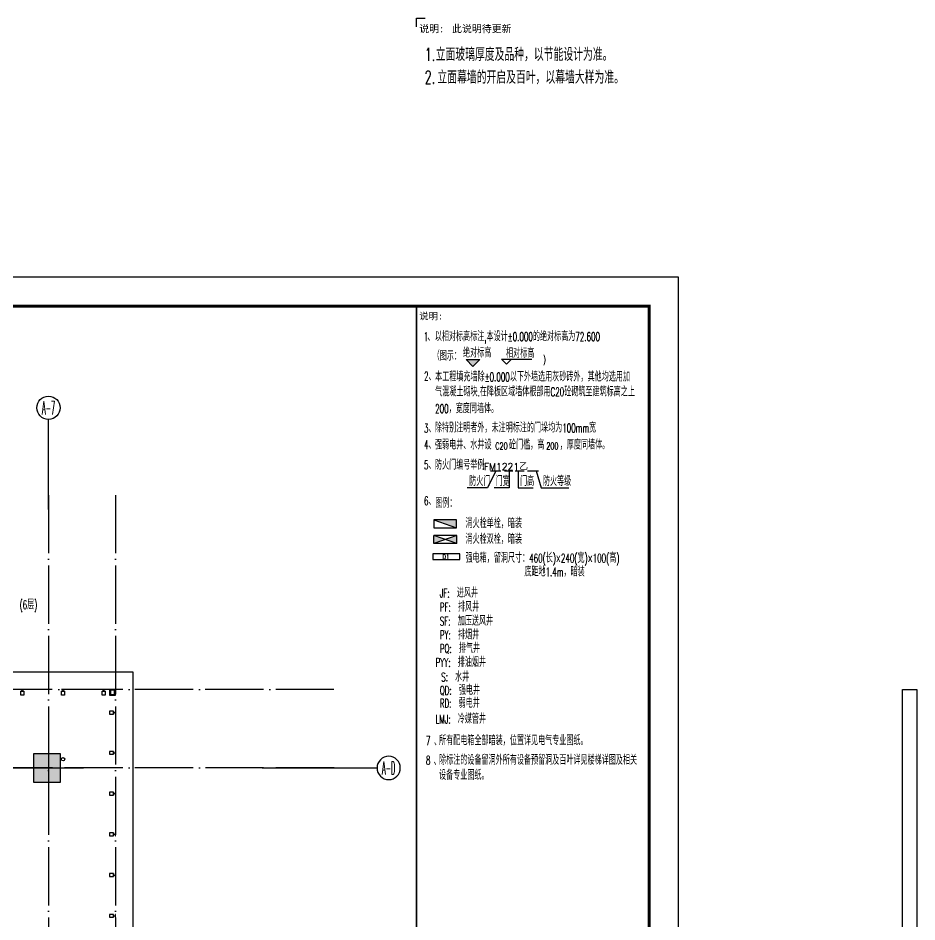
# Model space of a CAD drawing. Extents: x 1980812 to 2578970, y -669191 to 284498.
# Drawn here: x 2042221 to 2073115, y 253441 to 284498 of the extents above; entities that cross this region are included whole.
import ezdxf
from ezdxf.enums import TextEntityAlignment as Align

# ---------------------------------------------------------------- set-up
doc = ezdxf.new("R2010")
doc.units = 0
doc.header["$LTSCALE"] = 1000
doc.header["$MEASUREMENT"] = 0
doc.linetypes.add('CONTINOUS', pattern=[0])
doc.linetypes.add('DOTE', pattern=[2.42, 2, -0.2, 0.02, -0.2])
for name, color, linetype in [('&公共文字', 7, 'Continuous'), ('0-立面(轮廓)', 63, 'CONTINOUS'), ('AXIS', 3, 'Continuous'), ('AXIS_TEXT', 7, 'Continuous'), ('COLU', 6, 'Continuous'), ('COLU_HATCH', 251, 'Continuous'), ('CURTWALL', 2, 'Continuous'), ('dote', 1, 'DOTE'), ('DQ-L', 2, 'Continuous'), ('DQ2', 2, 'Continuous'), ('GPSKC', 3, 'Continuous'), ('J-A栋塔楼平面图$0$VPIPE-雨水', 141, 'Continuous'), ('PUB_DIM', 3, 'Continuous'), ('PUB_TEXT', 7, 'Continuous'), ('TK', 1, 'Continuous'), ('WALL', 4, 'Continuous'), ('WINDOW', 2, 'Continuous'), ('公共文字', 7, 'Continuous'), ('幕墙编号', 14, 'Continuous'), ('房间名称', 7, 'Continuous'), ('水1', 6, 'Continuous'), ('看线', 66, 'Continuous'), ('窗户分隔', 133, 'Continuous')]:
    doc.layers.add(name, color=color, linetype=linetype)
doc.styles.add('_HZTXT', font='TXT', dxfattribs={"width": 0.7, "bigfont": 'HZTXT'})
doc.styles.add('_HZTXTW', font='txtw.shx', dxfattribs={"width": 0.7, "bigfont": 'hztxtw.shx'})
doc.styles.add('_TCH_AXIS', font='COMPLEX', dxfattribs={"bigfont": 'GBCBIG'})
doc.styles.add('COMPLEX', font='COMPLEX')
doc.styles.add('D8', font='txtw.shx', dxfattribs={"width": 0.7, "bigfont": 'hztxtw.shx'})
doc.styles.add('HZTXTW', font='txtw.shx', dxfattribs={"width": 0.6, "bigfont": 'hztxtw.shx'})
doc.styles.add('SONGTI', font='NSimSun.ttf', dxfattribs={"width": 1.1})

# ---------------------------------------------------------------- blocks, each defined once
blk = doc.blocks.new('立面说明1229')
at = {"layer": 'PUB_TEXT'}
blk.add_lwpolyline([(115942407, 22718483), (115942407, 22719083), (115943007, 22719083)], dxfattribs=at)
at = {"layer": 'PUB_TEXT', "style": 'HZTXTW', "width": 0.6}
for s, p in [('1.', (115942992, 22716137)), ('立面玻璃厚度及品种，以节能设计为准。', (115943734, 22716137)), ('2.', (115942992, 22714566)), ('立面幕墙的开启及百叶，以幕墙大样为准。', (115943849, 22714566))]:
    blk.add_text(s, height=900, dxfattribs=at).set_placement(p)
at = {"layer": 'TK', "style": 'SONGTI'}
for s, p in [('说明:', (115942602, 22718100)), ('此说明待更新', (115944855, 22718100))]:
    blk.add_text(s, height=500, dxfattribs=at).set_placement(p)
blk = doc.blocks.new('A$C40541402')
at = {"layer": 'CURTWALL'}
for points in [[(48700, 2500), (48900, 2500), (48900, 2700), (48700, 2700)], [(48730, 2530), (48870, 2530), (48870, 2670), (48730, 2670)]]:
    blk.add_lwpolyline(points, close=True, dxfattribs=at)
blk = doc.blocks.new('A$C2F655D11')
at = {"layer": 'GPSKC', "color": 1, "linetype": 'Continuous'}
for p, q in [((0, 0), (700, 240)), ((0, 240), (700, 0)), ((0, 240), (0, 0)), ((0, 240), (700, 240)), ((700, 240), (700, 0)), ((0, 0), (700, 0))]:
    blk.add_line(p, q, dxfattribs=at)
for points in [[(0, 240), (350, 120), (0, 0)], [(700, 240), (350, 120), (700, 0)]]:
    blk.add_solid(points, dxfattribs=at)
blk = doc.blocks.new('A$C4BB60620')
at = {"rotation": 151.0000000006254}
blk.add_blockref('A$C2F655D11', (729, 210), dxfattribs=at)
blk = doc.blocks.new('AUDIT_I_080527205251-1')
at = {"layer": '水1', "linetype": 'Continuous', "xscale": 2.185937503893495, "yscale": 2.185937503893495, "zscale": 2.185937503893495, "rotation": 29.00000005749169}
blk.add_blockref('A$C4BB60620', (845, 17239), dxfattribs=at)
blk = doc.blocks.new('DQ-EL-D1')
at = {"layer": 'DQ2'}
blk.add_lwpolyline([(-230, -50), (230, -50), (230, 50), (-230, 50)], close=True, dxfattribs=at)
at = {"layer": 'DQ2', "style": 'D8', "width": 0.7}
blk.add_text('D1', height=80, dxfattribs=at).set_placement((-8, 0), align=Align.MIDDLE)
blk = doc.blocks.new('平面说明0825')
at = {"layer": 'PUB_DIM'}
blk.add_hatch(color=256, dxfattribs=at).paths.add_polyline_path([(115946555, 22714662), (115946062, 22715155), (115947048, 22715155)])
at = {"layer": '&公共文字'}
for p, q in [((115945351, 22703408), (115943676, 22703408)), ((115943676, 22703408), (115943676, 22702833)), ((115943676, 22703408), (115945351, 22702833)), ((115945351, 22702833), (115945351, 22703408)), ((115943676, 22702833), (115945351, 22702833))]:
    blk.add_line(p, q, dxfattribs=at)
blk.add_solid([(115943676, 22703408, 0), (115945351, 22703408, 0), (115943676, 22703408, 0), (115945351, 22702833, 0)], dxfattribs=at)
at = {"layer": 'PUB_DIM'}
for p, q in [((115946555, 22714662), (115946062, 22715155)), ((115946062, 22715155), (115947048, 22715155)), ((115946555, 22714662), (115947048, 22715155)), ((115948644, 22715194), (115950861, 22715194)), ((115949013, 22714824), (115948644, 22715194)), ((115949013, 22714824), (115949383, 22715194))]:
    blk.add_line(p, q, dxfattribs=at)
at = {"layer": 'PUB_TEXT'}
blk.add_lwpolyline([(115942407, 22718483), (115942407, 22719083), (115943007, 22719083)], dxfattribs=at)
at = {"layer": '公共文字'}
for p, q in [((115947850, 22707003), (115948599, 22707003)), ((115948873, 22707003), (115949476, 22707003)), ((115949646, 22707003), (115950314, 22707003)), ((115950554, 22707003), (115951351, 22707003))]:
    blk.add_line(p, q, dxfattribs=at)
for points in [[(115948224, 22707003), (115947617, 22705771), (115946139, 22705771)], [(115949208, 22707003), (115949208, 22705771), (115948113, 22705771)], [(115949872, 22707003), (115949872, 22705771), (115950967, 22705771)], [(115951178, 22707003), (115951546, 22705771), (115953587, 22705771)]]:
    blk.add_lwpolyline(points, dxfattribs=at)
at = {"layer": '&公共文字', "xscale": 1.095111111140189, "yscale": 1.095111111140189, "zscale": 1.095111111140189}
blk.add_blockref('AUDIT_I_080527205251-1', (115943153, 22682100), dxfattribs=at)
at = {"layer": 'DQ-L', "xscale": 4.266666666666667, "yscale": 4.266666666666667, "zscale": 4.266666666666667}
blk.add_blockref('DQ-EL-D1', (115944603, 22700708), dxfattribs=at)
at = {"layer": '&公共文字'}
for s, height, style, width, p in [(')', 493, '_HZTXTW', 0.7, (115951695, 22714919)), ('C20', 492.8, '_HZTXTW', 0.7, (115948193, 22708581)), ('200', 492.8, '_HZTXTW', 0.7, (115951934, 22708581)), (':', 616, '_HZTXT', 0.8, (115947217, 22707106))]:
    blk.add_text(s, height=height, dxfattribs=dict(at, style=style, width=width)).set_placement(p)
at = {"layer": 'PUB_TEXT', "style": 'HZTXTW', "width": 0.6}
for s, p in [('1', (115942953, 22716519)), ('以相对标高标注,本设计%%P0.000的绝对标高为72.600', (115943756, 22716519)), ('、', (115943216, 22716519)), ('（图示：', (115943599, 22715095)), ('绝对标高', (115945823, 22715321)), ('相对标高', (115948979, 22715297)), ('2', (115942965, 22713619)), ('、', (115943293, 22713619)), ('本工程填充墙除%%P0.000以下外墙选用灰砂砖外，其他均选用加', (115943782, 22713565)), ('气混凝土砌块.在降板区域墙体根部用C20砼砌筑至建筑标高之上', (115943782, 22712470)), ('200，宽度同墙体。', (115943782, 22711243)), ('除特别注明者外，未注明标注的门垛均为100mm宽', (115943768, 22709828)), ('3', (115942965, 22709811)), ('、', (115943293, 22709811)), ('4', (115942965, 22708603)), ('强弱电井、水井设', (115943768, 22708581)), ('砼门槛，高', (115949195, 22708581)), ('，厚度同墙体。', (115952919, 22708581)), ('、', (115943293, 22708603)), ('5', (115942965, 22707126)), ('、', (115943293, 22707126)), ('防火门编号举例', (115943768, 22707106)), ('防火门', (115946276, 22705908)), ('门宽', (115948210, 22705908)), ('门高', (115950006, 22705908)), ('防火等级', (115951683, 22705908)), ('6', (115942965, 22704489)), ('、', (115943293, 22704489)), ('图例：', (115943788, 22704298)), ('消火栓单栓，暗装', (115946006, 22702822)), ('消火栓双栓，暗装', (115946006, 22701664)), ('强电箱，留洞尺寸：460(长)×240(宽)×100(高)', (115946006, 22700281)), ('底距地1.4m，暗装', (115950323, 22699271)), ('JF:  进风井', (115944120, 22697726)), ('PF:  排风井', (115944120, 22696696)), ('SF:  加压送风井', (115944120, 22695669)), ('PY:  排烟井', (115944120, 22694655)), ('PQ:  排气井', (115944120, 22693663)), ('PYY:  排油烟井', (115943810, 22692640)), (' S:  水井', (115943960, 22691571)), ('QD:  强电井', (115944120, 22690593)), ('RD:  弱电井', (115944120, 22689646)), ('LMJ:  冷媒管井', (115943810, 22688483)), ('7', (115943101, 22686905)), ('所有配电箱全部暗装，位置详见电气专业图纸。', (115944070, 22686905)), ('、', (115943692, 22686856)), ('8', (115943101, 22685470)), ('除标注的设备留洞外所有设备预留洞及百叶详见楼梯详图及相关', (115944070, 22685470)), ('、', (115943670, 22685428)), ('设备专业图纸。', (115944070, 22684363))]:
    blk.add_text(s, height=640, dxfattribs=at).set_placement(p)
at = {"layer": 'TK', "style": 'SONGTI'}
blk.add_text('说明:', height=500, dxfattribs=at).set_placement((115942602, 22718100))
at = {"layer": '公共文字', "style": 'HZTXTW'}
blk.add_text(' FM1221乙', height=492.8, dxfattribs=at).set_placement((115947018, 22707063))
blk = doc.blocks.new('4~10层墙柱')
at = {"layer": 'COLU_HATCH'}
h = blk.add_hatch(color=256, dxfattribs=at)
h.dxf.hatch_style = 1
h.paths.add_polyline_path([(53902, -1134198), (53902, -1133298), (54902, -1133298), (54902, -1134198)])
at = {"layer": 'COLU'}
blk.add_lwpolyline([(53902, -1134198), (53902, -1133298), (54902, -1133298), (54902, -1134198)], close=True, dxfattribs=at)
blk = doc.blocks.new('J-A栋塔楼平面图$0$A$C67AB3AD5')
at = {"layer": 'J-A栋塔楼平面图$0$VPIPE-雨水', "linetype": 'Continuous'}
blk.add_circle((47100, 300), 60, dxfattribs=at)
blk = doc.blocks.new('_AXISO')
blk.add_circle((0, 0), 0.5)
at = {"layer": 'AXIS_TEXT', "style": 'COMPLEX', "width": 1.041667}
blk.add_attdef('A', text='', height=0.56, dxfattribs=at).set_placement((-0.25, -0.28), (0.25, -0.28), align=Align.FIT)
blk = doc.blocks.new('竖梃0903')
at = {"layer": '窗户分隔'}
blk.add_line((115028288, 22648046), (115028222, 22648046), dxfattribs=at)
for points in [[(115028222, 22648096), (115028225, 22648096), (115028225, 22647996), (115028222, 22647996)], [(115028288, 22648096), (115028422, 22648096), (115028422, 22647996), (115028288, 22647996)]]:
    blk.add_lwpolyline(points, close=True, dxfattribs=at)

msp = doc.modelspace()

# ---------------------------------------------------------------- linework, layer by layer
at = {"layer": 'AXIS'}
for p, q in [((2043266.5, 267617.9), (2043266.5, 270708.7)), ((2050610.3, 258731.5), (2054559.1, 258731.5))]:
    msp.add_line(p, q, dxfattribs=at)
at = {"layer": 'dote'}
for p, q in [((2043266.5, 268108.7), (2043266.5, 226007.8)), ((2045566.5, 268108.7), (2045566.5, 226007.8)), ((2053077.2, 261431.5), (1988210.3, 261431.5)), ((2053079.9, 258731.5), (1988213, 258731.5))]:
    msp.add_line(p, q, dxfattribs=at)
at = {"layer": 'TK'}
for p, q in [((2055912.3, 217202.3), (2055912.3, 274602.3)), ((2063912.3, 217202.3), (2063912.3, 274602.3))]:
    msp.add_line(p, q, dxfattribs=at)
for points in [[(1980812.3, 275602.3), (2064912.3, 275602.3), (2064912.3, 216202.3), (1980812.3, 216202.3)], [(1983312.3, 274602.3), (2055912.3, 274602.3), (2055912.3, 217202.3), (1983312.3, 217202.3)]]:
    msp.add_lwpolyline(points, close=True, dxfattribs=at)
at = {"layer": 'TK', "const_width": 100}
msp.add_lwpolyline([(2063912.3, 217202.3), (2063912.3, 274602.3), (1983312.3, 274602.3), (1983312.3, 217202.3)], close=True, dxfattribs=at)
at = {"layer": 'WALL'}
msp.add_lwpolyline([(2073115, 239631.5), (2072615, 239631.5), (2072615, 261431.5), (2073115, 261431.5)], close=True, dxfattribs=at)
at = {"layer": '幕墙编号'}
for p, q in [((2043266.5, 260252.5), (2043266.5, 257504.5)), ((2041350.5, 258731.5), (2044465, 258731.5))]:
    msp.add_line(p, q, dxfattribs=at)
at = {"layer": '看线', "color": 2}
msp.add_lwpolyline([(2011616.5, 262331.5), (2011616.5, 262031.5), (2046166.5, 262031.5), (2046166.5, 240181.5), (2046466.5, 240181.5)], dxfattribs=at)

# ---------------------------------------------------------------- block references
at = {"layer": '0-立面(轮廓)', "xscale": 0.46875, "yscale": 0.46875, "zscale": 0.46875}
msp.add_blockref('平面说明0825', (-52292091, -10374967.9), dxfattribs=at)
at = {"layer": 'AXIS'}
ref = msp.add_blockref('_AXISO', (2043266.5, 271108.7), dxfattribs=dict(at, xscale=800, yscale=800, zscale=800))
ref.add_attrib('A', 'A-7', dxfattribs={"layer": 'AXIS_TEXT', "height": 452.55, "style": '_TCH_AXIS', "width": 0.344262}).set_placement((2043040.2, 270882.4), (2043492.8, 270882.4), align=Align.FIT)
ref = msp.add_blockref('_AXISO', (2054959.1, 258731.5), dxfattribs=dict(at, xscale=-800, yscale=800, zscale=800))
ref.add_attrib('A', 'A-D', dxfattribs={"layer": 'AXIS_TEXT', "height": 452.55, "style": '_TCH_AXIS', "width": 0.328125}).set_placement((2054732.8, 258505.2), (2055185.4, 258505.2), align=Align.FIT)
at = {"layer": 'COLU', "rotation": 270}
msp.add_blockref('4~10层墙柱', (3176964.6, 313133.3), dxfattribs=at)
at = {"layer": 'J-A栋塔楼平面图$0$VPIPE-雨水'}
msp.add_blockref('J-A栋塔楼平面图$0$A$C67AB3AD5', (1996666.5, 258731.5), dxfattribs=at)
at = {"layer": 'TK', "xscale": 0.4999999999999996, "yscale": 0.4999999999999996, "zscale": 0.4999999999999996}
msp.add_blockref('立面说明1229', (-55915291.2, -11075043.5), dxfattribs=at)
at = {"layer": 'WALL'}
msp.add_blockref('A$C40541402', (1996666.5, 258731.5), dxfattribs=at)
at = {"layer": 'WINDOW', "rotation": 270}
for p in [(-20605679.3, 115289653.2), (-20604279.3, 115289653.2), (-20602879.3, 115289653.2)]:
    msp.add_blockref('竖梃0903', p, dxfattribs=at)
at = {"layer": 'WINDOW', "xscale": -1}
for p in [(117073788.3, -22387414.3), (117073788.3, -22388794.3), (117073788.3, -22390194.3), (117073788.3, -22391594.3), (117073788.3, -22392994.3), (117073788.3, -22394394.3)]:
    msp.add_blockref('竖梃0903', p, dxfattribs=at)

# ---------------------------------------------------------------- texts
at = {"layer": '房间名称', "style": 'HZTXTW', "width": 0.6}
msp.add_text('(6层)', height=300, rotation=0.00057, dxfattribs=at).set_placement((2042579.7, 264338.5), align=Align.MIDDLE_CENTER)

doc.saveas('drawing.dxf')
